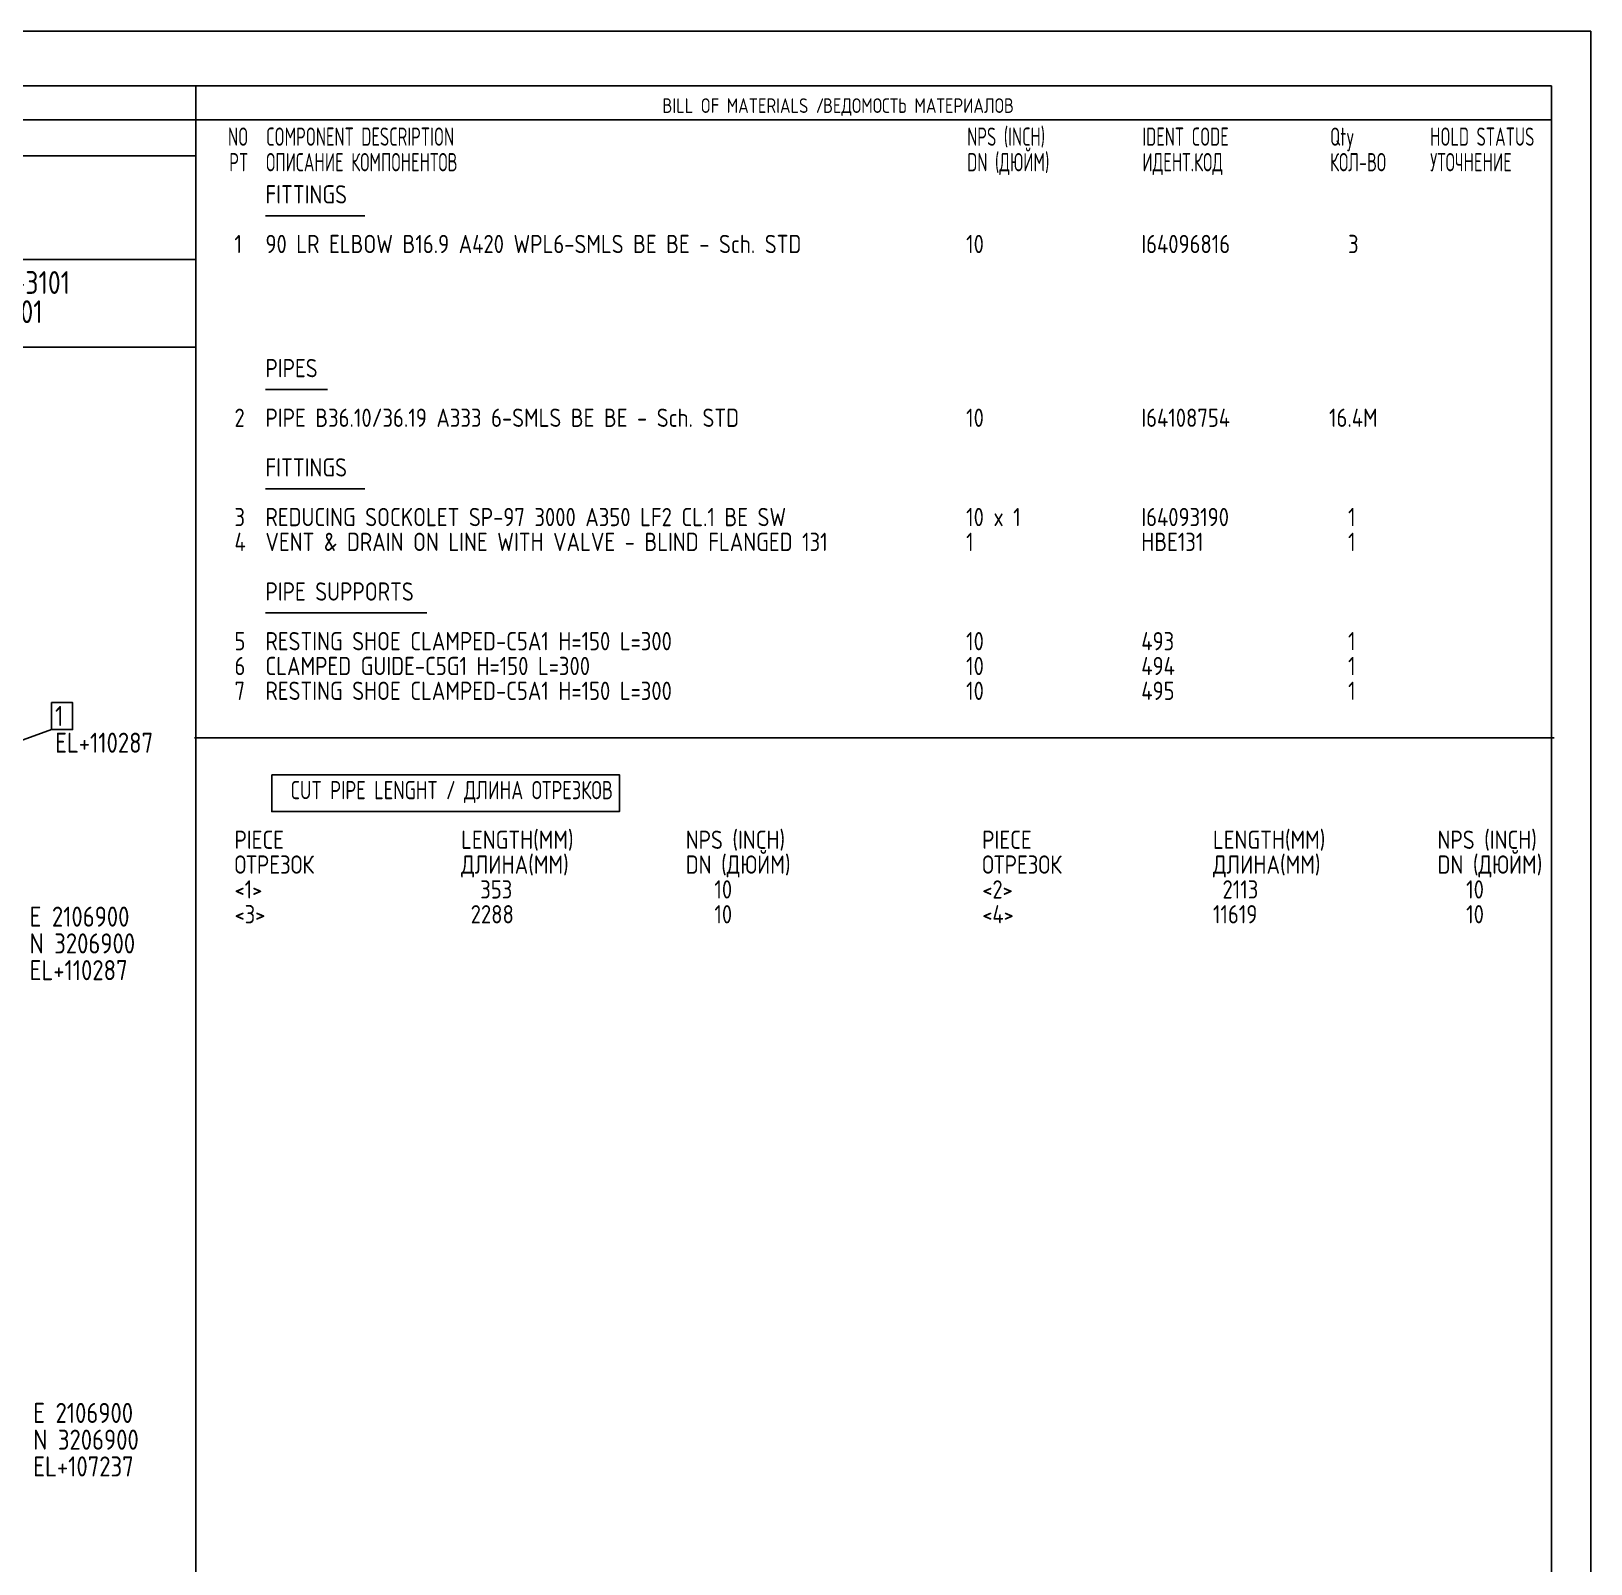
# Model space of a CAD drawing. Extents: x 0 to 594, y 0 to 420.
# Drawn here: x 380.3 to 594, y 210 to 420 of the extents above; entities that cross this region are included whole.
import ezdxf
from ezdxf.enums import TextEntityAlignment as Align

# ---------------------------------------------------------------- set-up
doc = ezdxf.new("R2010")
doc.units = 0
doc.header["$MEASUREMENT"] = 0
doc.linetypes.add('BORDER_2012_SLN$0$8001.Solid', pattern=[0])
for name, color, linetype in [('BORDER_2012_SLN$0$2', 7, 'Continuous'), ('BORDER_2012_SLN$0$GT_1', 7, 'Continuous'), ('GT_1', 7, 'Continuous')]:
    doc.layers.add(name, color=color, linetype=linetype)
for name, color, linetype, lineweight in [('BORDER_2012_SLN$0$BG_Level_1', 7, 'BORDER_2012_SLN$0$8001.Solid', 25), ('BORDER_2012_SLN$0$Level_1', 7, 'BORDER_2012_SLN$0$8001.Solid', 25), ('BORDER_2012_SLN$0$Level_18', 7, 'BORDER_2012_SLN$0$8001.Solid', 25)]:
    doc.layers.add(name, color=color, linetype=linetype, lineweight=lineweight)
doc.styles.add('BORDER_2012_SLN$0$GOST type A', font='GOST type A')
doc.styles.add('BORDER_2012_SLN$0$HTX1', font='')
doc.styles.add('HTX1', font='')
doc.styles.get('BORDER_2012_SLN$0$HTX1').set_extended_font_data('GOST type A')
doc.styles.get('HTX1').set_extended_font_data('GOST type A')

# ---------------------------------------------------------------- blocks, each defined once
blk = doc.blocks.new('BORDER_2012_SLN')
at = {"layer": 'BORDER_2012_SLN$0$2'}
blk.add_line((162.42, 407.85), (588.6, 407.85), dxfattribs=at)
at = {"layer": 'BORDER_2012_SLN$0$Level_1', "color": 7, "lineweight": -3}
for p, q in [((588.6, 412.5), (25.4, 412.5)), ((402.9, 7.5), (402.9, 412.5)), ((588.6, 412.5), (588.6, 7.5)), ((402.75, 402.9), (188.39, 402.9)), ((402.9, 388.7), (162.37, 388.68)), ((402.9, 376.7), (25.4, 376.7))]:
    blk.add_line(p, q, dxfattribs=at)
at = {"layer": 'BORDER_2012_SLN$0$Level_18', "color": 7, "lineweight": -3, "flags": 128}
blk.add_lwpolyline([(0, 0), (0, 420), (594, 420), (594, 0)], close=True, dxfattribs=at)
at = {"layer": 'BORDER_2012_SLN$0$BG_Level_1', "color": 7, "style": 'BORDER_2012_SLN$0$GOST type A'}
for s, p in [('BILL OF MATERIALS / ', (466.8, 408.8)), ('ВЕДОМОСТЬ МАТЕРИАЛОВ', (488.8, 408.8))]:
    blk.add_text(s, height=2, dxfattribs=at).set_placement(p)
at = {"layer": 'BORDER_2012_SLN$0$GT_1', "style": 'BORDER_2012_SLN$0$HTX1', "width": 0.8}
for s, p in [('NO', (410.06, 404.3)), ('PT', (410.06, 400.8))]:
    blk.add_text(s, height=2.5, dxfattribs=at).set_placement(p, align=Align.RIGHT)
for s, p in [('COMPONENT DESCRIPTION', (412.5, 404.3)), ('NPS (INCH)', (508.56, 404.3)), ('IDENT CODE', (532.56, 404.3)), ('Qty', (558.27, 404.3)), ('HOLD STATUS', (571.99, 404.3)), ('DN (ДЮЙМ)', (508.56, 400.8)), ('ОПИСАНИЕ КОМПОНЕНТОВ', (412.5, 400.8)), ('ИДЕНТ.КОД', (532.56, 400.8)), ('КОЛ-ВО', (558.27, 400.8)), ('УТОЧНЕНИЕ', (571.99, 400.8))]:
    blk.add_text(s, height=2.5, dxfattribs=at).set_placement(p)

msp = doc.modelspace()

# ---------------------------------------------------------------- linework, layer by layer
at = {"layer": 'GT_1', "flags": 128}
for points in [[(0, 0), (594, 0), (594, 420), (0, 420), (0, 0)], [(426.014, 394.704), (412.414, 394.704)], [(420.914, 370.895), (412.414, 370.895)], [(426.014, 357.289), (412.414, 357.289)], [(434.514, 340.282), (412.414, 340.282)], [(383.1, 328), (386, 328), (386, 324.3), (383.1, 324.3), (383.1, 328)], [(367.1, 318.5), (383.1, 324.3)], [(402.7, 323.165), (589, 323.165)], [(413.271, 318.119), (460.914, 318.119), (460.914, 313.071), (413.271, 313.071), (413.271, 318.119)]]:
    msp.add_lwpolyline(points, dxfattribs=at)

# ---------------------------------------------------------------- block references
at = {"linetype": 'Continuous'}
msp.add_blockref('BORDER_2012_SLN', (0, 0), dxfattribs=at)

# ---------------------------------------------------------------- texts
at = {"layer": 'GT_1', "style": 'HTX1'}
for s, height, width, p in [('FITTINGS', 2.5, 1.02, (412.414, 396.395)), ('  1', 2.5, 1.02, (405.557, 389.592)), ('90 LR ELBOW B16.9 A420 WPL6-SMLS BE BE - Sch. STD', 2.5, 1.02, (412.414, 389.592)), ('10', 2.5, 1.02, (508.414, 389.592)), ('I64096816', 2.5, 1.02, (532.414, 389.592)), ('  3', 2.5, 1.02, (558.129, 389.592)), ('SLN-2725-8941-25-F-3101', 3.125, 1.02, (345, 384)), ('4503-XZ-DM-S89413101', 3.125, 1.02, (345, 380)), ('PIPES', 2.5, 1.02, (412.414, 372.585)), ('  2', 2.5, 1.02, (405.557, 365.782)), ('PIPE B36.10/36.19 A333 6-SMLS BE BE - Sch. STD', 2.5, 1.02, (412.414, 365.782)), ('10', 2.5, 1.02, (508.414, 365.782)), ('I64108754', 2.5, 1.02, (532.414, 365.782)), ('16.4M', 2.5, 1.02, (558.129, 365.782)), ('FITTINGS', 2.5, 1.02, (412.414, 358.98)), ('  3', 2.5, 1.02, (405.557, 352.177)), ('REDUCING SOCKOLET SP-97 3000 A350 LF2 CL.1 BE SW', 2.5, 1.02, (412.414, 352.177)), ('10 x 1', 2.5, 1.02, (508.414, 352.177)), ('I64093190', 2.5, 1.02, (532.414, 352.177)), ('  1', 2.5, 1.02, (558.129, 352.177)), ('  4', 2.5, 1.02, (405.557, 348.776)), ('VENT & DRAIN ON LINE WITH VALVE - BLIND FLANGED 131', 2.5, 1.02, (412.414, 348.776)), ('1', 2.5, 1.02, (508.414, 348.776)), ('HBE131', 2.5, 1.02, (532.414, 348.776)), ('  1', 2.5, 1.02, (558.129, 348.776)), ('PIPE SUPPORTS', 2.5, 1.02, (412.414, 341.973)), ('  5', 2.5, 1.02, (405.557, 335.17)), ('RESTING SHOE CLAMPED-C5A1 H=150 L=300', 2.5, 1.02, (412.414, 335.17)), ('10', 2.5, 1.02, (508.414, 335.17)), ('493', 2.5, 1.02, (532.414, 335.17)), ('  1', 2.5, 1.02, (558.129, 335.17)), ('  6', 2.5, 1.02, (405.557, 331.769)), ('CLAMPED GUIDE-C5G1 H=150 L=300', 2.5, 1.02, (412.414, 331.769)), ('10', 2.5, 1.02, (508.414, 331.769)), ('494', 2.5, 1.02, (532.414, 331.769)), ('  1', 2.5, 1.02, (558.129, 331.769)), ('  7', 2.5, 1.02, (405.557, 328.367)), ('RESTING SHOE CLAMPED-C5A1 H=150 L=300', 2.5, 1.02, (412.414, 328.367)), ('10', 2.5, 1.02, (508.414, 328.367)), ('495', 2.5, 1.02, (532.414, 328.367)), ('  1', 2.5, 1.02, (558.129, 328.367)), ('1', 2.75, 1.02, (383.6, 324.8)), ('EL+110287', 2.75, 1.02, (383.6, 321.133)), ('CUT PIPE LENGHT / ДЛИНА ОТРЕЗКОВ', 2.5, 0.9, (415.843, 314.762)), ('  PIECE', 2.5, 1.02, (405.557, 307.959)), ('    LENGTH(MM)', 2.5, 1.02, (434, 307.959)), ('NPS (INCH)', 2.5, 1.02, (470, 307.959)), ('  PIECE', 2.5, 1.02, (508, 307.959)), ('    LENGTH(MM)', 2.5, 1.02, (537, 307.959)), ('NPS (INCH)', 2.5, 1.02, (573, 307.959)), ('DN (ДЮЙМ)', 2.5, 1.02, (470, 304.558)), ('DN (ДЮЙМ)', 2.5, 1.02, (573, 304.558)), ('  ОТРЕЗОК', 2.5, 1.02, (405.557, 304.558)), ('    ДЛИНА(MM)', 2.5, 1.02, (434, 304.558)), ('  ОТРЕЗОК', 2.5, 1.02, (508, 304.558)), ('    ДЛИНА(MM)', 2.5, 1.02, (537, 304.558)), ('  <1>', 2.5, 1.02, (405.557, 301.156)), ('      353', 2.5, 1.02, (434, 301.156)), ('   10', 2.5, 1.02, (470, 301.156)), ('  <2>', 2.5, 1.02, (508, 301.156)), ('     2113', 2.5, 1.02, (537, 301.156)), ('   10', 2.5, 1.02, (573, 301.156)), ('E 2106900', 2.75, 1.02, (380.1, 297.3)), ('  <3>', 2.5, 1.02, (405.557, 297.755)), ('     2288', 2.5, 1.02, (434, 297.755)), ('   10', 2.5, 1.02, (470, 297.755)), ('  <4>', 2.5, 1.02, (508, 297.755)), ('    11619', 2.5, 1.02, (537, 297.755)), ('   10', 2.5, 1.02, (573, 297.755)), ('N 3206900', 2.75, 1.02, (380.1, 293.633)), ('EL+110287', 2.75, 1.02, (380.1, 289.967)), ('E 2106900', 2.75, 1.02, (380.6, 229.3)), ('N 3206900', 2.75, 1.02, (380.6, 225.633)), ('EL+107237', 2.75, 1.02, (380.6, 221.967))]:
    msp.add_text(s, height=height, dxfattribs=dict(at, width=width)).set_placement(p)

doc.saveas('drawing.dxf')
